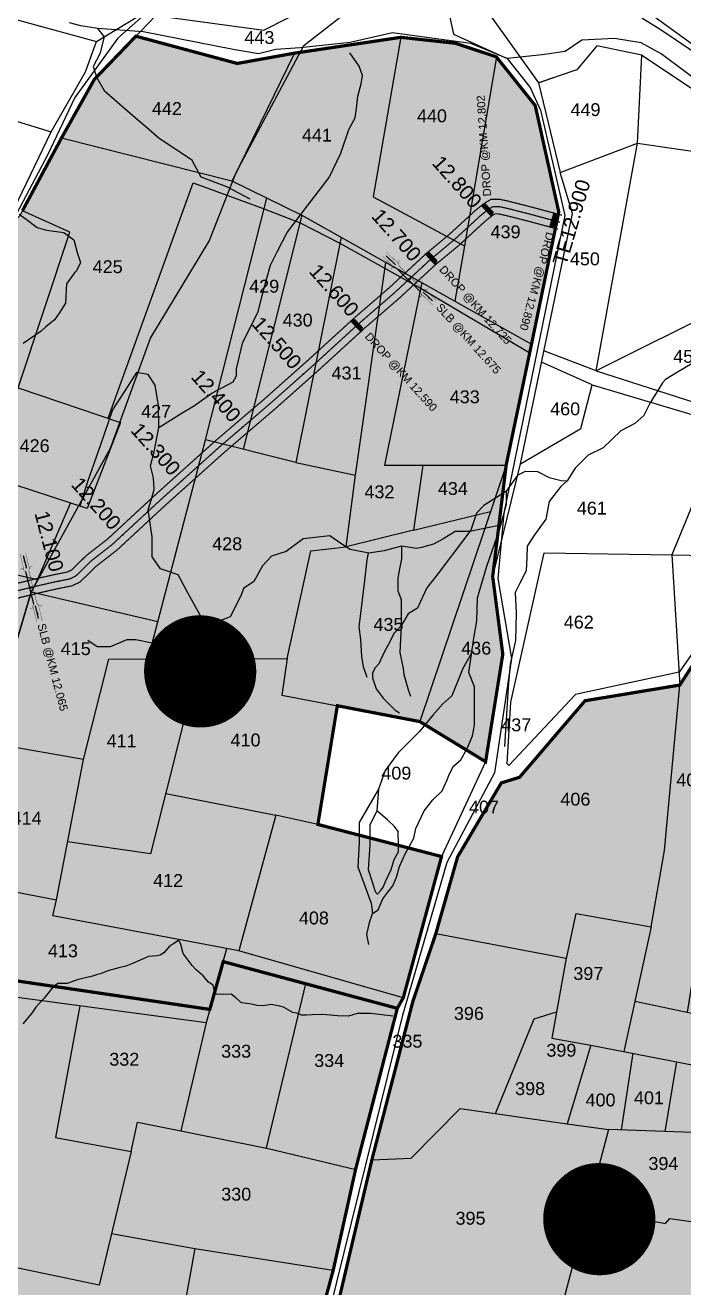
# Model space of a CAD drawing. Header units: inches. Extents: x 201585 to 225365, y 1598878 to 1613111.
# Drawn here: x 208626 to 209445, y 1606367 to 1607936 of the extents above; entities that cross this region are included whole.
import ezdxf
from ezdxf.enums import TextEntityAlignment as Align

# ---------------------------------------------------------------- set-up
doc = ezdxf.new("R2010")
doc.units = ezdxf.units.IN
doc.header["$LTSCALE"] = 15
doc.header["$MEASUREMENT"] = 0
doc.linetypes.add('ACAD_ISO02W100', pattern=[15, 12, -3])
doc.linetypes.add('HIDDEN2', pattern=[0.1875, 0.125, -0.0625])
for name, color, linetype in [('CANAL1', 7, 'Continuous'), ('CSMark', 72, 'Continuous'), ('PLOT', 7, 'Continuous'), ('PLOTS NO', 7, 'Continuous'), ('ROAD', 1, 'Continuous'), ('STREAM', 4, 'Continuous'), ('STRUCTURE', 5, 'Continuous'), ('text2', 7, 'Continuous'), ('WUA13', 3, 'Continuous')]:
    doc.layers.add(name, color=color, linetype=linetype)
doc.styles.get("Standard").update_dxf_attribs({"font": 'arial.ttf'})
doc.dimstyles.get("Standard").update_dxf_attribs({"dimtxt": 0.18, "dimasz": 0.18, "dimexe": 0.18, "dimexo": 0.0625, "dimgap": 0.09, "dimtad": 0, "dimtih": 1, "dimtoh": 1, "dimdec": 4, "dimzin": 0, "dimdsep": 46, "dimtxsty": 'Standard', "dimcen": 0.09, "dimadec": 0, "dimazin": 0, "dimtfac": 1, "dimtdec": 4, "dimtofl": 0, "dimtmove": 0, "dimatfit": 3, "dimfxl": 1, "dimtolj": 1, "dimtzin": 0, "dimarcsym": 0})

# ---------------------------------------------------------------- blocks, each defined once
blk = doc.blocks.new('DROP')
h = blk.add_hatch()
h.set_pattern_fill('ANSI31', color=1, scale=10, angle=45)
h.set_pattern_definition([(90, (-324.4107, -25.7687), (-1.25, 0), [])])
h.paths.add_polyline_path([(-9.9, -4.3), (-13.8, 4.1), (13.8, 4.1), (10.2, -4.3)])
at = {"layer": 'STRUCTURE', "color": 5, "const_width": 0.49}
blk.add_lwpolyline([(-9.9, -4.3), (-13.8, 4.1), (13.8, 4.1), (10.2, -4.3), (-9.9, -4.3)], dxfattribs=at)
at = {"layer": 'STRUCTURE', "color": 5}
blk.add_circle((0, 0), 1.33, dxfattribs=at)
blk = doc.blocks.new('SLB')
at = {"layer": 'STRUCTURE'}
h = blk.add_hatch(dxfattribs=at)
h.set_pattern_fill('DOTS', color=6, scale=20, angle=320.3722, style=0)
h.set_pattern_definition([(320.372247934, (-159.4327, -72.9564), (1.2786241598, 0.5641323054), [0, -1.25])])
h.paths.add_polyline_path([(769699.5, 1706871.1), (769699.5, 1706861.1), (769729.1, 1706861.1), (769732.1, 1706863.1), (769792.1, 1706863.1), (769795.1, 1706861.1), (769824.7, 1706861.1), (769824.7, 1706871.1), (769795.1, 1706871.1), (769792.1, 1706869.1), (769732.1, 1706869.1), (769729.1, 1706871.1)])
at = {"layer": 'STRUCTURE', "color": 6, "linetype": 'ACAD_ISO02W100', "ltscale": 0.5, "const_width": 0.5}
for points in [[(769699.5, 1706871.1), (769729.1, 1706871.1)], [(769795.1, 1706871.1), (769824.7, 1706871.1)], [(769699.5, 1706861.1), (769729.1, 1706861.1)], [(769795.1, 1706861.1), (769824.7, 1706861.1)]]:
    blk.add_lwpolyline(points, dxfattribs=at)
at = {"layer": 'STRUCTURE', "color": 6, "const_width": 0.628}
for points in [[(769726.1, 1706877.1), (769726.1, 1706873.1), (769732.1, 1706869.1), (769792.1, 1706869.1), (769798.1, 1706873.1), (769798.1, 1706877.1)], [(769726.1, 1706855.1), (769726.1, 1706859.1), (769732.1, 1706863.1), (769792.1, 1706863.1), (769798.1, 1706859.1), (769798.1, 1706855.1)]]:
    blk.add_lwpolyline(points, dxfattribs=at)
at = {"layer": 'STRUCTURE', "color": 6}
blk.add_lwpolyline([(769732.1, 1706863.1), (769792.1, 1706863.1)], dxfattribs=at)
blk.add_lwpolyline([(769732.1, 1706863.1), (769792.1, 1706863.1)], dxfattribs=at)
at = {"layer": 'STRUCTURE', "color": 0}
blk.add_circle((769762.1, 1706866.1), 1.24, dxfattribs=at)
for points in [[(769703.8, 1706866), (769726.7, 1706866)], [(769818.6, 1706865.8), (769795.7, 1706865.8)]]:
    blk.add_leader(points, dimstyle='Standard', override={"dimasz": 10, "dimgap": 0.09, "dimtad": 0}, dxfattribs=at)

msp = doc.modelspace()

# ---------------------------------------------------------------- hatches: boundary and pattern name
at = {"layer": 'PLOTS NO', "true_color": 0x105689}
h = msp.add_hatch(color=146, dxfattribs=at)
h.dxf.hatch_style = 1
h.paths.add_polyline_path([(207556.9, 1606901.8), (207611.7, 1606930.7), (207679.1, 1606983.7), (207742.3, 1607016.9), (207791.3, 1607094.6), (207873.1, 1607176.8), (207862.8, 1607221.6), (207892.5, 1607276.8), (207907.5, 1607277.3), (207938.3, 1607338.9), (207991, 1607412.8), (208121.9, 1607436.4), (208160.2, 1607463.8), (208162.6, 1607503.7), (208221.2, 1607574.2), (208266.2, 1607593.6), (208363.1, 1607561.8), (208425.9, 1607550.9), (208482.2, 1607525), (208491.9, 1607523.1), (208622.1, 1607705.8), (208670.8, 1607796.5), (208711.5, 1607869.1), (208763.2, 1607922.8), (208889.3, 1607888.9), (208960.4, 1607901.7), (209092.7, 1607921.4), (209160.7, 1607914), (209211.5, 1607897.1), (209259.8, 1607836.6), (209289.1, 1607704.2), (209255.2, 1607539.9), (209252.9, 1607529), (209223.7, 1607389.6), (209206.9, 1607250.9), (209219.5, 1607154.4), (209198.1, 1607020.7), (209116.2, 1607070.6), (209013.7, 1607090.3), (208989.5, 1606942.7), (209143.3, 1606902.8), (209095.7, 1606727.1), (209088.3, 1606714), (208871.8, 1606772.1), (208855.1, 1606712.7), (208477.8, 1606768.4), (208453.1, 1606688.4), (208189.8, 1606725.4), (208192.5, 1606748), (208074.5, 1606745.1), (208078.6, 1606801.6), (207718.8, 1606843.4), (207605.1, 1606750), (207622.8, 1606857.1), (207615.6, 1606885.7)])
at = {"layer": 'PLOTS NO'}
h = msp.add_hatch(color=2, dxfattribs=at)
h.dxf.hatch_style = 1
h.paths.add_polyline_path([(208784.8, 1605490.2), (208757.4, 1605529.9), (208795.6, 1605532.7), (208801.8, 1605545.6), (208811.7, 1605545.5), (208813.7, 1605582.8), (208813, 1605633.9), (208761.7, 1605633.2), (208741.4, 1605627.1), (208707, 1605591.5), (208745, 1605662.9), (208798.7, 1605731.4), (208863, 1605799.6), (208904.7, 1605892.7), (208916.1, 1605931.5), (208923.7, 1606043.3), (208945.8, 1606128.7), (208960.8, 1606177.9), (208975.7, 1606229.3), (209010.7, 1606336.8), (209016, 1606353.1), (209057.3, 1606528.3), (209107.7, 1606722.9), (209136.2, 1606807), (209163.3, 1606902.5), (209217.6, 1606994.3), (209240.4, 1607001.4), (209321.8, 1607096.5), (209439.6, 1607116), (209484.1, 1607184.9), (209507.2, 1607183.5), (209527.4, 1607197.1), (209635, 1607227.4), (209715.6, 1607235.7), (209797.2, 1607206.3), (209817.7, 1607175.9), (209843.1, 1607196.8), (209890, 1607174.5), (210006, 1607184.1), (210031.8, 1607123), (210115.6, 1607043.2), (210123.9, 1606974.1), (210119.6, 1606951.4), (210106.7, 1606906.7), (210088.4, 1606877.7), (209993.1, 1606841.4), (209964.4, 1606811), (209931.6, 1606701.9), (209917.1, 1606681.9), (209794.6, 1606688.2), (209781.2, 1606654.1), (209760.7, 1606545.4), (209710.7, 1606491.7), (209562.7, 1606465.4), (209560.8, 1606434.1), (209545.1, 1606311.5), (209516.3, 1606303.2), (209505.6, 1606255.9), (209386.5, 1606105.2), (209378.4, 1606076.5), (209379.7, 1605989.8), (209371.1, 1605920.8), (209345.1, 1605866.8), (209339.1, 1605820.3), (209316.8, 1605648.9), (209303.9, 1605624.8), (209232.4, 1605613), (209163, 1605586.6), (209137.5, 1605565.1), (209000.2, 1605519.6), (208919.6, 1605485.4), (208859.5, 1605448.6), (208813.4, 1605401.9), (208792.9, 1605465.2)])
at = {"layer": 'PLOTS NO', "true_color": 0xcd6928}
h = msp.add_hatch(color=32, dxfattribs=at)
h.dxf.hatch_style = 1
h.paths.add_polyline_path([(207227.7, 1605336.1), (207319.8, 1605792.1), (207376.2, 1605784.7), (207354.7, 1605706.4), (207370.6, 1605697.7), (207422.9, 1605642.5), (207439.3, 1605627.8), (207429.1, 1605570.4), (207561.1, 1605563.7), (207622.9, 1605835.7), (207649.5, 1605837.5), (207829.2, 1605817.3), (207911.6, 1605829.4), (207956.9, 1605821.7), (207987.6, 1606001.8), (207994, 1606039.8), (208004.3, 1606092.4), (207981.9, 1606118.3), (207964, 1606145.8), (207997.2, 1606144.7), (208058.5, 1606140.1), (208246.7, 1606128.6), (208262.4, 1606245.3), (208280.7, 1606380.8), (208284, 1606405.1), (208351.7, 1606427.3), (208366.6, 1606429.6), (208410.6, 1606519.1), (208427.7, 1606583.1), (208454.3, 1606673), (208456.4, 1606687.9), (208472.7, 1606746.6), (208477.8, 1606768.4), (208855.1, 1606712.7), (208871.8, 1606772.1), (208974.3, 1606744.6), (209088.3, 1606714), (209036.7, 1606515), (209008.6, 1606388.5), (208931.8, 1606104.7), (208918.4, 1606047.8), (208911.4, 1605987.3), (208913, 1605946.3), (208897.8, 1605897.1), (208887.9, 1605862.5), (208873, 1605841.6), (208845.6, 1605793.2), (208799.4, 1605742.1), (208745.5, 1605679.8), (208725.1, 1605644.4), (208700.1, 1605592.7), (208699.9, 1605560.2), (208703, 1605546.6), (208757.5, 1605520.2), (208783.2, 1605454.7), (208801.6, 1605387.1), (208781.3, 1605373), (208755.9, 1605365.7), (208698.6, 1605319.2), (208641.2, 1605283.2), (208581.4, 1605213), (208437.1, 1605090.6), (208394, 1605097.7), (208330, 1605090.8), (208292.6, 1605065.6), (208266.4, 1605072.3), (208175.3, 1605156), (208113.8, 1605152.2), (208002.1, 1605173.8), (207954.1, 1605236.4), (207828.9, 1605236), (207734.8, 1605233), (207579.9, 1605264.7), (207458.2, 1605282.4)])
at = {"layer": 'text2'}
h = msp.add_hatch(dxfattribs=at)
h.set_pattern_fill('ANSI31', color=5)
h.set_pattern_definition([(45, (17979.62889, -5545.58619), (-0.088388347648, 0.088388347648), [])])
edge = h.paths.add_edge_path()
edge.add_arc((208843.1, 1607133), 69.1, 0, 360)
h.paths.add_polyline_path([(208764.4, 1607102), (208921.7, 1607102), (208921.7, 1607164), (208764.4, 1607164)], flags=9)
h = msp.add_hatch(dxfattribs=at)
h.set_pattern_fill('ANSI31', color=5)
h.set_pattern_definition([(45, (18476.09335, -6226.66785), (-0.088388347648, 0.088388347648), [])])
edge = h.paths.add_edge_path()
edge.add_arc((209339.5, 1606451.9), 69.1, 0, 360)
h.paths.add_polyline_path([(209260.9, 1606420.9), (209418.2, 1606420.9), (209418.2, 1606483), (209260.9, 1606483)], flags=9)

# ---------------------------------------------------------------- linework, layer by layer
at = {"layer": 'CANAL1', "color": 200, "const_width": 1.5}
for points in [[(208611.6, 1607241.5), (208638.3, 1607248), (208661.1, 1607253.2), (208677.8, 1607256.5), (208683.2, 1607259.1), (208688.6, 1607264.3), (208701.6, 1607277.1), (208728, 1607297.6), (208788.4, 1607353.5), (208860.9, 1607418.6), (208924.7, 1607473.2), (208976.3, 1607519.1), (209024.8, 1607563.3), (209035.6, 1607573.2), (209078.8, 1607610.5), (209123.1, 1607651.5), (209153, 1607676.4), (209185.7, 1607706.4), (209196.1, 1607714.7), (209204.7, 1607719.9), (209215.8, 1607719.9), (209225.9, 1607717.8), (209254.6, 1607710.5), (209293, 1607700.2)], [(208616.1, 1607224.1), (208642.4, 1607230.5), (208664.9, 1607235.6), (208683.4, 1607239.3), (208693.4, 1607244), (208701.2, 1607251.4), (208713.5, 1607263.5), (208739.7, 1607283.9), (208800.5, 1607340.2), (208872.7, 1607405), (208936.5, 1607459.6), (208988.4, 1607505.7), (209036.9, 1607550), (209047.5, 1607559.7), (209090.8, 1607597.1), (209134.9, 1607637.9), (209164.9, 1607662.8), (209197.5, 1607692.7), (209206.4, 1607700), (209209.7, 1607701.9), (209213.9, 1607701.9), (209221.8, 1607700.2), (209250, 1607693.1), (209288.3, 1607682.8)]]:
    msp.add_lwpolyline(points, dxfattribs=at)
at = {"layer": 'CANAL1', "color": 1, "linetype": 'HIDDEN2', "ltscale": 4, "const_width": 1.5}
msp.add_lwpolyline([(208613.9, 1607232.8), (208640.3, 1607239.2), (208663, 1607244.4), (208680.6, 1607247.9), (208688.3, 1607251.5), (208694.9, 1607257.8), (208707.5, 1607270.3), (208733.8, 1607290.8), (208794.5, 1607346.9), (208866.8, 1607411.8), (208930.6, 1607466.4), (208982.4, 1607512.4), (209030.8, 1607556.6), (209041.6, 1607566.4), (209084.8, 1607603.8), (209129, 1607644.7), (209159, 1607669.6), (209191.6, 1607699.5), (209201.3, 1607707.4), (209207.2, 1607710.9), (209214.9, 1607710.9), (209223.9, 1607709), (209252.3, 1607701.8), (209290.6, 1607691.5)], dxfattribs=at)
at = {"layer": 'PLOT'}
for points in [[(207607.5, 1606760.1), (207807.1, 1606926.5), (207870.6, 1606987.3), (208015.5, 1607087.6), (208111.8, 1607160.3), (208235.3, 1607274.2), (208335.1, 1607374.3), (208425.4, 1607460.2), (208482.2, 1607525), (208513.2, 1607580.4), (208536.8, 1607621.6), (208606.3, 1607696.8), (208657.9, 1607804), (208700.6, 1607878.5), (208714.3, 1607916.4), (208780.6, 1607956.4), (208924.2, 1608089.7), (209020.6, 1608179.1), (209063.8, 1608279.2)], [(209072.6, 1608229.2), (209025.2, 1608167), (208787.8, 1607948.4), (208711.5, 1607869.1), (208670.8, 1607796.5), (208618.5, 1607699.1), (208541.5, 1607614.7), (208491.9, 1607523.1), (208428.5, 1607451.8), (208276.8, 1607297.9), (208197.2, 1607219.8), (208113.7, 1607140.4), (208039.7, 1607093.4), (207885.3, 1606985.4), (207786.7, 1606898.3), (207718.8, 1606843.4), (207605.1, 1606750), (207567.9, 1606711.7), (207496.1, 1606658.5), (207434.7, 1606600.7)], [(208787.8, 1607948.4), (208922.4, 1607930.2), (209119.4, 1608030.7), (209138.6, 1608040.2), (209404.4, 1607949.9), (209591.7, 1607814.3), (209864.1, 1607778.7), (209940.7, 1607714.3), (210003.1, 1607712.1), (210027.4, 1607735.1), (210073.2, 1607783.1), (210133, 1607783.1), (210162, 1607691.7), (210236.8, 1607691.7), (210223.9, 1607637.5), (210378, 1607610.5), (210432.3, 1607601)], [(209138.6, 1608040.2), (209264, 1607865)], [(208272.8, 1607920), (208312.7, 1607917.5), (208321, 1607912.8), (208378.8, 1607917.5), (208487.7, 1607924.5), (208608.2, 1607945.3), (208714.3, 1607916.4)], [(208763.2, 1607922.8), (208889.3, 1607888.9), (208960.4, 1607901.7), (208882.8, 1607742.8)], [(208960.4, 1607901.7), (209017.8, 1607909.1), (209092.7, 1607921.4), (209058.1, 1607723.2), (209172, 1607662), (209159.7, 1607593.5)], [(209092.7, 1607921.4), (209160.7, 1607914), (209211.5, 1607897.1), (209172, 1607662)], [(209387, 1607790), (209392.3, 1607899.4), (209336.6, 1607911), (209311.4, 1607880.9), (209264, 1607865), (209291, 1607753.3)], [(209211.5, 1607897.1), (209259.8, 1607836.6), (209289.1, 1607704.2), (209255.2, 1607539.9)], [(209392.3, 1607899.4), (209582.9, 1607772.2), (209581.3, 1607761.5)], [(208463.7, 1607850.6), (208521.1, 1607845.7), (208657.9, 1607804)], [(208670.8, 1607796.5), (208882.3, 1607743), (208969.7, 1607700.3), (209159.7, 1607593.5), (209255.2, 1607539.9), (209223.7, 1607389.6), (209116.2, 1607070.6), (209198.1, 1607020.7), (209143.3, 1606902.8), (209095.7, 1606727.1), (208891, 1606785.7)], [(209241.5, 1607391), (209306.3, 1607702.2), (209291, 1607753.3), (209387, 1607790), (209704.9, 1607743.4), (209675.5, 1607685.3), (209495.9, 1607586.6), (209335.4, 1607506.7), (209270.7, 1607531.6)], [(209335.4, 1607506.7), (209387, 1607790)], [(208728.6, 1607447.7), (208834.6, 1607740.6), (208922.6, 1607708.3)], [(208962, 1607392.7), (208849.8, 1607421), (208926, 1607721.6)], [(208576.3, 1607405), (208585.9, 1607404), (208616.8, 1607485.7), (208681.1, 1607679.3), (208622.1, 1607705.8)], [(208969.7, 1607700.3), (208896.4, 1607409.2)], [(208922.6, 1607708.3), (208967.3, 1607690.6), (209016.9, 1607665.3), (209117.1, 1607609.3), (209252.9, 1607529)], [(209018.4, 1607672.9), (208962, 1607392.7), (209036.2, 1607377.1)], [(209108.6, 1607308.4), (209024.8, 1607287.8), (209036.2, 1607377.1), (209074.2, 1607641.6)], [(209118.6, 1607616.6), (209072.3, 1607389.3), (209223.6, 1607389.5)], [(209330.8, 1607489.3), (209267.8, 1607517.6)], [(209335.4, 1607506.7), (209501.2, 1607453.7), (209745.3, 1607324.1), (209898.6, 1607240.6), (209903.4, 1607292.8), (209862.5, 1607304.3), (209851, 1607266.5)], [(208616.8, 1607485.7), (208744.1, 1607442.4), (208702.4, 1607335.7), (208565.5, 1607380.3)], [(209206.9, 1607250.9), (209241.5, 1607391), (209316.4, 1607435), (209330.8, 1607489.3), (209496.5, 1607440.1), (209429.5, 1607277.8), (209439.6, 1607116)], [(208790.4, 1607194.8), (208849.8, 1607421)], [(209120.1, 1607389.4), (209108.6, 1607308.4), (209204.2, 1607331.9)], [(209198.1, 1607020.7), (209219.5, 1607154.4), (209206.9, 1607250.9), (209223.7, 1607389.6)], [(208681.9, 1607342.4), (208640.7, 1607247.4)], [(208514.6, 1607276.1), (208640.7, 1607247.4), (208632.9, 1607231.6), (208576.9, 1607044.2)], [(208842.2, 1607148.4), (208951.4, 1607149.1), (208980.9, 1607283), (209024.8, 1607287.8)], [(209429.5, 1607277.8), (209582.9, 1607274.9), (209595.4, 1607230.9), (209529.9, 1607212.4), (209484.7, 1607198), (209438.7, 1607131.9), (209309.7, 1607104.4), (209227.1, 1607016.1), (209225, 1607018.1), (209229.3, 1607094.7), (209270.9, 1607280.4), (209429.5, 1607277.8)], [(208778.4, 1607148.4), (208790.4, 1607194.8), (208632.9, 1607231.6)], [(209404, 1606815.5), (209420.5, 1606910.1), (209439.6, 1607116), (209484.1, 1607184.9), (209507.2, 1607183.5), (209527.4, 1607197.1), (209448.8, 1606709.4)], [(208698, 1607023.3), (208729.4, 1607148.3), (208842.2, 1607148.4), (208781.4, 1606906.1), (208678.3, 1606921)], [(208951.4, 1607149.1), (208944.7, 1607103.6), (209116.2, 1607070.6)], [(209136.2, 1606807), (209163.3, 1606902.5), (209217.6, 1606994.3), (209240.4, 1607001.4), (209321.8, 1607096.5), (209439.6, 1607116)], [(209013.7, 1607090.3), (208989.5, 1606942.7), (208937, 1606954.4)], [(208503.3, 1606880.1), (208664.4, 1606849), (208698, 1607023.3), (208593.6, 1607041.8), (208568.6, 1606867.5)], [(208800.2, 1606981), (208937, 1606954.4), (208891, 1606785.7), (208659.9, 1606829.1), (208664.4, 1606849)], [(208989.5, 1606942.7), (209143.3, 1606902.8)], [(209298.9, 1606776.2), (209310.9, 1606831.9), (209404, 1606815.5), (209370, 1606660.3)], [(208938.3, 1606103), (208945.8, 1606128.7), (208960.8, 1606177.9), (208975.7, 1606229.3), (209010.7, 1606336.8), (209016, 1606353.1), (209057.3, 1606528.3), (209107.7, 1606722.9), (209136.2, 1606807), (209298.3, 1606776.3), (209280.3, 1606677.1), (209329, 1606668.3), (209299.4, 1606570.5), (209351, 1606563.3), (209281.4, 1606299.4), (209016, 1606353.1)], [(208477.8, 1606768.4), (208855.1, 1606712.7), (208876.4, 1606788.4)], [(208871.8, 1606772.1), (209088.3, 1606714), (209036.7, 1606515), (209008.6, 1606388.5)], [(208855.1, 1606712.7), (208850.4, 1606696.2), (208472.7, 1606746.6)], [(208974.3, 1606744.6), (208925.3, 1606540.5)], [(208693.6, 1606717.1), (208663.2, 1606553.4), (208757.1, 1606536), (208717.4, 1606369.9), (208596.7, 1606395.1), (208600.3, 1606425.3), (208509.7, 1606442.6), (208539.8, 1606613), (208451.1, 1606578), (208427.7, 1606583.1)], [(209210.3, 1606583.1), (209258.4, 1606701.1), (209286.2, 1606709.5)], [(209383.8, 1606723.1), (209549.2, 1606688.1)], [(208850.4, 1606696.2), (208819, 1606561.6)], [(209329, 1606668.3), (209501.7, 1606634.7), (209513.9, 1606557.6)], [(209381, 1606658.1), (209366.6, 1606562.8)], [(209435.5, 1606647.6), (209421.1, 1606560.9)], [(209056.7, 1606525.8), (209105.7, 1606527.7), (209166.5, 1606589.3), (209299.4, 1606570.5)], [(208757.1, 1606536), (208765, 1606572.4), (208819, 1606561.6), (208927.8, 1606539.9), (209036.5, 1606513.8)], [(209528.5, 1606555.3), (209513.9, 1606557.6), (209351, 1606563.3)], [(209325.1, 1606465.1), (209421.7, 1606446.4), (209427.3, 1606452.9), (209510.1, 1606441.3), (209560.8, 1606434.1), (209545.1, 1606311.5), (209516.3, 1606303.2), (209505.6, 1606255.9)], [(208732.8, 1606434.2), (208836.6, 1606415.2), (208804.4, 1606238.9), (208788.8, 1606136.4)], [(208836.6, 1606415.2), (209008.6, 1606388.5), (208962.3, 1606217.3), (208931.8, 1606104.7)]]:
    msp.add_lwpolyline(points, dxfattribs=at)
at = {"layer": 'ROAD'}
for points in [[(209068.2, 1608254.2), (209025.2, 1608171.9), (208740.9, 1607920.5), (208687.4, 1607846.7), (208653.3, 1607774.7), (208611.5, 1607695.7), (208589.2, 1607671.9), (208487.4, 1607524), (208428.8, 1607457.3), (208113.8, 1607148), (207907.2, 1607006.2), (207865.9, 1606976.8), (207713.9, 1606844.1), (207491, 1606660.7), (207357.5, 1606541), (207252.2, 1606449.6)], [(208007.1, 1605199.5), (208052.8, 1605367.4), (208094.3, 1605487.9), (208164.3, 1605776.6), (208178.8, 1605812.8), (208195.5, 1605885.6), (208235.4, 1606035.8), (208288.1, 1606238.6), (208312.3, 1606381.4), (208369.9, 1606446), (208450.6, 1606678.9), (208503.3, 1606880.1), (208553.1, 1606938.9), (208562.2, 1606973.2), (208576.9, 1607044.2), (208632.9, 1607231.6), (208731.7, 1607410.6), (208781.3, 1607547.5), (208854.2, 1607668.1), (208888, 1607753.5), (208972.2, 1607911.2), (209133.7, 1608037.8), (209158.4, 1608190.9)], [(209133.7, 1608037.8), (209158, 1607925.4), (209224.8, 1607895), (209253.7, 1607859), (209266.3, 1607830.7), (209296.7, 1607699.7), (209220.8, 1607329.8), (209213.2, 1607248.3), (209230.3, 1607149), (209209.3, 1607006.9), (209149.7, 1606895.4), (209094.4, 1606703.9), (209003.4, 1606336.8)], [(209264, 1607865), (209287.7, 1607873)]]:
    msp.add_lwpolyline(points, dxfattribs=at)
at = {"layer": 'STREAM'}
for points in [[(209478.7, 1607854.5), (209416.6, 1607900.8), (209391.7, 1607914.7), (209358.5, 1607920), (209317.6, 1607917.8), (209296.9, 1607903.9), (209268.6, 1607899.6), (209224.8, 1607895), (209179.6, 1607913.9), (209128.1, 1607920.6), (209082.5, 1607926.9), (209029.7, 1607915), (208967.4, 1607908.3), (208937.4, 1607906.1), (208915.5, 1607901), (208884.3, 1607906.1), (208772.4, 1607928.3), (208715.4, 1607932.5), (208694.7, 1607935.8), (208680.4, 1607939.6)], [(209392.2, 1607945.8), (209415.4, 1607931.5), (209477.5, 1607889.8)], [(208715.4, 1607932.5), (208723.9, 1607922.2), (208718.3, 1607900.8), (208709.9, 1607885.2), (208714.2, 1607872), (208723.7, 1607855.1), (208759.5, 1607824.1), (208775.4, 1607810.4), (208775.4, 1607810.4), (208792.1, 1607796), (208832.3, 1607769.3), (208844.1, 1607747.9), (208876, 1607735.9), (208904.8, 1607720.7)], [(208791.6, 1607436.1), (208820.9, 1607454.4), (208835.9, 1607463.8), (208857.7, 1607479.1), (208884.1, 1607492.9), (208888.4, 1607500.5), (208888.4, 1607509.1), (208896.1, 1607542.2), (208915.1, 1607580), (208920.4, 1607600.2), (208925.3, 1607618.9), (208930.4, 1607638.3), (208939.4, 1607655.7), (208951.5, 1607678.7), (208977.6, 1607713.2), (209003.4, 1607747.1), (209018.2, 1607777.5), (209028.1, 1607806.8), (209035.8, 1607821.5), (209037.7, 1607833.1), (209039.1, 1607848.3), (209043.4, 1607863.5), (209045, 1607874.1), (209040.7, 1607885.4), (209029.4, 1607902.2)], [(208617.9, 1607701.7), (208626.8, 1607695.2), (208640.4, 1607684.9), (208652, 1607681.7), (208673.5, 1607678.9), (208685.9, 1607669.4), (208690.3, 1607653.9), (208694.4, 1607641.6), (208689.3, 1607631.1), (208686.8, 1607628.7), (208677, 1607614.7), (208675.8, 1607590.9), (208667.9, 1607578.6), (208662, 1607570.2), (208651, 1607561.5), (208645.4, 1607555.9), (208622.8, 1607540.8)], [(209473.4, 1607526.4), (209436.9, 1607505), (209421.9, 1607496.1), (209417.9, 1607491.7), (209402.7, 1607467), (209395, 1607451.3), (209383.5, 1607441.1), (209366.3, 1607432.2), (209344.2, 1607410.8), (209325.5, 1607401.8), (209309.4, 1607385.5), (209299.7, 1607369.8), (209291.8, 1607362.7), (209277.3, 1607344.3), (209273, 1607322.3), (209258.1, 1607301.6), (209249.7, 1607288.5), (209249.4, 1607275.1), (209248.4, 1607257.9), (209240.8, 1607242.5), (209234.8, 1607231.2), (209236.1, 1607206), (209235.1, 1607171.5), (209228.8, 1607141.9), (209226.3, 1607113.3), (209221.5, 1607039.7)], [(208850.7, 1607189.2), (208836.6, 1607214.8), (208828.2, 1607230), (208815.6, 1607253), (208793.6, 1607260.4), (208783.4, 1607275.3), (208783.3, 1607300.5), (208778.4, 1607333.8), (208782.1, 1607346), (208785.9, 1607359.3), (208785.2, 1607373.6), (208781.2, 1607388.5), (208785.9, 1607405.9), (208791.6, 1607436.1), (208791.4, 1607463.8), (208787.1, 1607488.9), (208778.3, 1607502), (208764, 1607504.8), (208752.2, 1607486.4), (208734.1, 1607458.1), (208719.1, 1607414.6), (208703.6, 1607369.8), (208693.5, 1607338.6)], [(209052.9, 1606793.4), (209050.2, 1606805.7), (209053.6, 1606820.8), (209057.4, 1606831.8), (209064.3, 1606836.7), (209070.2, 1606850), (209076.3, 1606858.4), (209082.7, 1606866.4), (209087.1, 1606877.1), (209091.1, 1606890.2), (209098.5, 1606906.9), (209103.6, 1606915.8), (209108.7, 1606925.7), (209111.2, 1606937.7), (209121.6, 1606959.4), (209132.3, 1606973.2), (209144.2, 1606984.3), (209150.3, 1606998.2), (209152.9, 1607004.9), (209158.2, 1607015.1), (209167.4, 1607023.1), (209175, 1607037.3), (209181.8, 1607053), (209184.1, 1607066.2), (209184.3, 1607113.7), (209177.1, 1607131.7), (209183.3, 1607174.4), (209187, 1607195.7), (209187.9, 1607224.6), (209199.5, 1607264), (209215.6, 1607310.4), (209223.9, 1607341.1), (209223.9, 1607357.2), (209238.5, 1607377.2), (209247.7, 1607382), (209262.7, 1607381.4), (209277.3, 1607374.2), (209291.9, 1607370.4), (209299.7, 1607369.8)], [(209223.9, 1607357.2), (209195.7, 1607339.1), (209186.8, 1607329.9), (209179.6, 1607308.7), (209156.4, 1607278), (209147.6, 1607266.4), (209137.3, 1607252.8), (209125.2, 1607236.9), (209117.3, 1607219.9), (209113.5, 1607211.8), (209101.7, 1607204.4), (209095.8, 1607194.8), (209091.8, 1607188.3), (209086.6, 1607182.7), (209084.4, 1607180.4), (209076.4, 1607165), (209072, 1607156.7), (209065.3, 1607142.4), (209060.7, 1607137.6), (209057.3, 1607131.4), (209057.3, 1607125.1), (209061.8, 1607111.4), (209070.9, 1607099.8), (209085.8, 1607084.9), (209091.2, 1607081.6)], [(209216.8, 1607314.9), (209216.8, 1607314.9), (209178.3, 1607307), (209160.1, 1607306.9), (209145, 1607297.2), (209133.2, 1607291.2), (209118.4, 1607286.9), (209112.1, 1607286), (209093.5, 1607288.7), (209085.7, 1607286.6), (209072, 1607282.9), (209053, 1607280), (209029.6, 1607284.5), (209018.2, 1607292.2), (209004.4, 1607301.4), (208971, 1607298), (208950, 1607282.2), (208931.7, 1607276.1), (208920.5, 1607264.3), (208909.9, 1607244.9), (208896.8, 1607236.2), (208893.9, 1607227.9), (208880.5, 1607200.7), (208850.7, 1607189.2), (208822.8, 1607178.4), (208806.2, 1607168.1), (208792.5, 1607168.1), (208783.5, 1607168.1), (208763, 1607172.4), (208752, 1607172.4), (208752, 1607172.4), (208731.2, 1607163.7), (208731.2, 1607163.7), (208714.8, 1607163.7), (208703.5, 1607171.3)], [(209050.6, 1607125.5), (209046.3, 1607138.7), (209044.1, 1607151.4), (209042.9, 1607172.8), (209041, 1607188.3), (209043.3, 1607208.1), (209047.8, 1607246), (209050.9, 1607271.5), (209052.5, 1607280.1)], [(209093.5, 1607288.7), (209093.5, 1607273.1), (209090.3, 1607256.5), (209088.8, 1607248.5), (209088.8, 1607233.1), (209093, 1607222.4), (209093, 1607190.2), (209091.3, 1607156.6), (209095.6, 1607136.4), (209096.3, 1607129.1), (209102.2, 1607108.7), (209104.5, 1607102.2)], [(209180.6, 1607155.6), (209169.7, 1607136.6), (209156.3, 1607102.5), (209144.9, 1607092.8), (209132.3, 1607078.5), (209115.9, 1607058.2), (209097.3, 1607039.6), (209089.3, 1607031.6), (209073, 1607009.8), (209064.7, 1606986.7), (209049.8, 1606960.7), (209040.9, 1606945.1), (209040.9, 1606920.1), (209039, 1606890), (209048.2, 1606865.1), (209048.2, 1606865.1), (209055.6, 1606845), (209057.4, 1606831.8)], [(209064.7, 1606986.7), (209062.8, 1606959.4), (209054.3, 1606941.6), (209054.3, 1606928.7), (209054.3, 1606917.2), (209052.1, 1606886.6), (209057.5, 1606869.9), (209060.5, 1606860.7), (209060.5, 1606860.7), (209061.4, 1606858), (209063.6, 1606855.9), (209067.5, 1606860.1), (209070.8, 1606864.6), (209073.6, 1606871.7), (209080.5, 1606886.5), (209084.4, 1606899.1), (209089.7, 1606908.8), (209089.7, 1606917.4), (209089.4, 1606934), (209084.6, 1606940.3), (209075.9, 1606948.3), (209068, 1606955.5), (209062.8, 1606959.4)], [(209082.8, 1606704.1), (209055.3, 1606707.8), (209038.5, 1606707.5), (209027.5, 1606704.3), (209013.9, 1606704.7), (209004.6, 1606705.6), (208994.7, 1606706.3), (208982.7, 1606706.1), (208975.4, 1606705.4), (208969.4, 1606705.4), (208962.9, 1606708.1), (208958.5, 1606709), (208946.6, 1606715.6), (208940.1, 1606717), (208931.4, 1606718.9), (208921.5, 1606717), (208913.9, 1606717.5), (208904.4, 1606719.5), (208894.5, 1606720.7), (208887.6, 1606726.9), (208881.8, 1606731.5), (208871.9, 1606731.2), (208863.4, 1606731.6), (208861.2, 1606733.7), (208859.3, 1606742.9), (208853.5, 1606746.7), (208846.7, 1606754.4), (208838.1, 1606762.1), (208833, 1606767.4), (208821.9, 1606782.3), (208819, 1606793.4), (208817.1, 1606797.9), (208815.2, 1606798), (208810, 1606794.3), (208805.4, 1606791.6), (208797.8, 1606783.1), (208793.3, 1606780.2), (208789.6, 1606779.3), (208784.3, 1606778.7), (208778.9, 1606778.5), (208758.9, 1606769.7), (208750.8, 1606766.3), (208742, 1606764.3), (208728.1, 1606760.8), (208719, 1606757), (208715.5, 1606756.3), (208709.2, 1606754.1), (208690, 1606749.4), (208677.6, 1606745), (208666, 1606745), (208660.3, 1606740.8), (208648.5, 1606726.3), (208638.8, 1606715.5), (208636.1, 1606711.6), (208633.8, 1606708.2), (208622.5, 1606694.7)]]:
    msp.add_lwpolyline(points, dxfattribs=at)
at = {"layer": 'text2', "color": 2, "linetype": 'Continuous'}
for p in [(209195.5, 1607702.7), (209120.2, 1607636.6), (209045.5, 1607569.9), (208971.3, 1607502.6), (208895.8, 1607436.6), (208820.7, 1607370.4), (208746.8, 1607302.7), (208667, 1607245.2)]:
    msp.add_point(p, dxfattribs=at)
at = {"layer": 'text2', "color": 3}
for p in [(209201, 1607707), (209282.6, 1607693.6, 2), (209131, 1607647), (209103.7, 1607621.3, 1), (209038.5, 1607563.6, 1), (208632.9, 1607237.4, 1)]:
    msp.add_point(p, dxfattribs=at)
at = {"layer": 'WUA13', "color": 17, "const_width": 4}
for points in [[(208622.1, 1607705.8), (208670.8, 1607796.5), (208711.5, 1607869.1), (208763.2, 1607922.8), (208889.3, 1607888.9), (208960.4, 1607901.7), (209092.7, 1607921.4), (209160.7, 1607914), (209211.5, 1607897.1), (209259.8, 1607836.6), (209289.1, 1607704.2), (209255.2, 1607539.9), (209252.9, 1607529), (209223.7, 1607389.6), (209206.9, 1607250.9), (209219.5, 1607154.4), (209198.1, 1607020.7), (209116.2, 1607070.6), (209013.7, 1607090.3), (208989.5, 1606942.7), (209143.3, 1606902.8), (209095.7, 1606727.1), (209088.3, 1606714), (208871.8, 1606772.1), (208855.1, 1606712.7), (208477.8, 1606768.4)], [(209016, 1606353.1), (209057.3, 1606528.3), (209107.7, 1606722.9), (209136.2, 1606807), (209163.3, 1606902.5), (209217.6, 1606994.3), (209240.4, 1607001.4), (209321.8, 1607096.5), (209439.6, 1607116), (209484.1, 1607184.9)], [(208477.8, 1606768.4), (208855.1, 1606712.7), (208871.8, 1606772.1), (208974.3, 1606744.6), (209088.3, 1606714), (209036.7, 1606515), (209008.6, 1606388.5), (208931.8, 1606104.7)]]:
    msp.add_lwpolyline(points, dxfattribs=at)

# ---------------------------------------------------------------- block references
at = {"xscale": 0.7, "yscale": 0.7, "zscale": 0.7}
for p, rotation in [((209201, 1607707), 132.9078944169221), ((209282.6, 1607693.6, 2), 73.06092444756906), ((209131, 1607647), 132.9078944169221), ((209038.5, 1607563.6, 1), 132.9078944169221)]:
    msp.add_blockref('DROP', p, dxfattribs=dict(at, rotation=rotation))
at = {"layer": 'STRUCTURE', "color": 0}
for p, xscale, yscale, zscale, rotation in [((-1010054.6, 1126418.1, 1), 0.7, 0.7, 0.7, 315.8136172076049), ((-1080246.5, 1845341, 1), 0.7000000000000001, 0.7000000000000001, 0.7000000000000001, 283.8077698980088)]:
    msp.add_blockref('SLB', p, dxfattribs=dict(at, xscale=xscale, yscale=yscale, zscale=zscale, rotation=rotation))

# ---------------------------------------------------------------- texts
at = {"layer": 'CSMark', "color": 1}
for s, rotation, p in [('12.800', 311.723, (209137.1, 1607770.4)), ('TE12.900', 73.7689, (209289.7, 1607639.2)), ('12.700', 311.723, (209061.8, 1607704.3)), ('12.600', 311.723, (208984.2, 1607635.7, 1)), ('12.500', 311.723, (208912.9, 1607570.3)), ('12.400', 311.723, (208837.4, 1607504.4)), ('12.300', 311.723, (208762.2, 1607438.1)), ('12.200', 311.723, (208688.3, 1607370.5)), ('12.100', 284.7403, (208645.6, 1607332))]:
    msp.add_text(s, height=18, rotation=rotation, dxfattribs=at).set_placement(p, align=Align.MIDDLE_LEFT)
at = {"layer": 'PLOTS NO'}
for s, p in [('443', (208898.1, 1607913.2)), ('442', (208783.1, 1607824.8)), ('449', (209303.7, 1607823.5)), ('440', (209112.7, 1607815.8)), ('441', (208969.7, 1607791.8)), ('439', (209204.3, 1607671.6)), ('450', (209302.9, 1607637.9)), ('425', (208709.4, 1607628.2)), ('429', (208904.1, 1607603.9)), ('430', (208945.7, 1607561.8)), ('452', (209431.4, 1607516.7)), ('431', (209006.5, 1607496)), ('433', (209153.5, 1607466.4)), ('427', (208769.7, 1607448.3)), ('460', (209278.4, 1607451.4)), ('426', (208618.6, 1607405.6)), ('434', (209138.7, 1607352.4)), ('432', (209047.4, 1607348.3)), ('461', (209311.5, 1607328)), ('428', (208858.1, 1607283.7)), ('435', (209058.6, 1607183.4)), ('462', (209295.3, 1607186.3)), ('415', (208669.7, 1607153.3)), ('436', (209167.8, 1607153.8)), ('437', (209217.6, 1607058.5)), ('411', (208726.8, 1607038.6)), ('410', (208880.9, 1607039.7)), ('409', (209068.4, 1606998.5)), ('405', (209435.3, 1606990.1)), ('406', (209291.1, 1606966.1)), ('407', (209177.5, 1606956.3)), ('414', (208608.7, 1606942.4)), ('412', (208784.6, 1606865)), ('408', (208965.9, 1606818.4)), ('413', (208653.8, 1606777.6)), ('397', (209307.2, 1606749.3)), ('396', (209158.7, 1606699.7)), ('335', (209082.2, 1606665.1)), ('333', (208869.2, 1606652.7)), ('399', (209273.7, 1606653.9)), ('332', (208730.1, 1606642.7)), ('334', (208984.9, 1606641.2)), ('398', (209234.8, 1606606.2)), ('400', (209322.4, 1606592.1)), ('401', (209382.6, 1606594.8)), ('394', (209400.6, 1606513.1)), ('330', (208869.3, 1606474.9)), ('395', (209160.7, 1606445))]:
    msp.add_text(s, height=16, dxfattribs=at).set_placement(p)
at = {"layer": 'PLOTS NO', "color": 1}
for s, p in [('TC5', (208843.1, 1607133)), ('TC1', (209339.5, 1606451.9))]:
    msp.add_text(s, height=40, dxfattribs=at).set_placement(p, align=Align.MIDDLE_CENTER)
at = {"layer": 'STRUCTURE', "color": 5, "char_height": 10, "attachment_point": 1, "bg_fill": 1, "box_fill_scale": 1.1, "bg_fill_color": 7, "bg_fill_true_color": 16777215, "bg_fill_transparency": 0}
for s, insert, width, rotation in [('DROP @KM 12.802', (209195.1, 1607723.3, -1), 125.53, 93.7637), ('DROP @KM 12.890', (209283.6, 1607677.4), 125.53, 254.5302), ('DROP @KM 12.725', (209147.1, 1607638.9, -1), 125.53, 312.0171), ('SLB @KM 12.675', (209143.2, 1607591.7), 111.573, 312.0171), ('DROP @KM 12.590', (209054.6, 1607555.5), 125.53, 312.0171), ('SLB @KM 12.065', (208650.3, 1607193.6), 111.464, 284.7832)]:
    msp.add_mtext(s, dxfattribs=dict(at, insert=insert, width=width, rotation=rotation))

doc.saveas('drawing.dxf')
